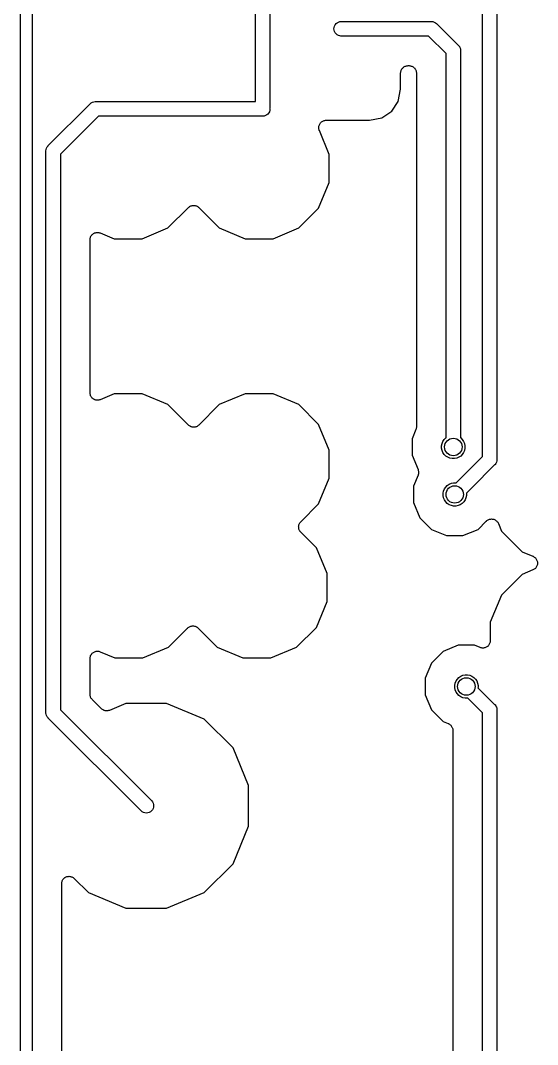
# Model space of a CAD drawing. Extents: x 0.4 to 11.3, y -7.9 to -0.4.
# Drawn here: x 3.261 to 3.611, y -2.699 to -2.006 of the extents above; entities that cross this region are included whole.
import ezdxf

# ---------------------------------------------------------------- set-up
doc = ezdxf.new("R2010")
doc.units = 0
doc.header["$MEASUREMENT"] = 0
doc.layers.add('BLACK', color=7, linetype='CONTINUOUS')

msp = doc.modelspace()

# ---------------------------------------------------------------- linework, layer by layer
at = {"layer": 'BLACK', "linetype": 'CONTINUOUS'}
for p, q in [((3.26919, -1.50191), (3.26919, -3.48759)), ((3.57382, -2.30111), (3.57382, -1.7107)), ((3.58366, -1.7089), (3.58366, -2.30291)), ((3.42028, -2.06105), (3.42028, -1.97146)), ((3.43012, -1.97326), (3.43012, -2.06573)), ((3.26132, -2.24655), (3.26132, -1.99825)), ((3.47423, -2.00906), (3.47485, -2.00831)), ((3.47485, -2.00831), (3.4756, -2.0077)), ((3.4756, -2.0077), (3.47645, -2.00724)), ((3.47645, -2.00724), (3.47738, -2.00696)), ((3.47738, -2.00696), (3.4781, -2.00689)), ((3.4781, -2.00689), (3.53913, -2.00689)), ((3.53913, -2.00689), (3.53937, -2.00687)), ((3.53937, -2.00687), (3.53961, -2.00689)), ((3.53961, -2.00689), (3.53961, -2.00689)), ((3.53961, -2.00689), (3.54033, -2.00696)), ((3.54033, -2.00696), (3.54126, -2.00724)), ((3.54126, -2.00724), (3.54212, -2.0077)), ((3.54212, -2.0077), (3.54287, -2.00831)), ((3.54287, -2.00831), (3.54302, -2.0085)), ((3.54302, -2.0085), (3.55744, -2.02292)), ((3.4734, -2.01181), (3.4735, -2.01085)), ((3.4735, -2.01278), (3.4734, -2.01181)), ((3.4735, -2.01085), (3.47378, -2.00992)), ((3.47378, -2.0137), (3.4735, -2.01278)), ((3.47378, -2.00992), (3.47423, -2.00906)), ((3.47423, -2.01456), (3.47378, -2.0137)), ((3.47485, -2.01531), (3.47423, -2.01456)), ((3.4756, -2.01592), (3.47485, -2.01531)), ((3.47645, -2.01638), (3.4756, -2.01592)), ((3.47738, -2.01666), (3.47645, -2.01638)), ((3.4781, -2.01673), (3.47738, -2.01666)), ((3.53733, -2.01673), (3.4781, -2.01673)), ((3.54921, -2.02861), (3.53733, -2.01673)), ((3.54921, -2.27773), (3.54921, -2.02861)), ((3.55744, -2.02292), (3.55763, -2.02308)), ((3.55763, -2.02308), (3.55778, -2.02327)), ((3.55778, -2.02327), (3.55825, -2.02383)), ((3.55825, -2.02383), (3.55865, -2.02459)), ((3.55865, -2.02459), (3.5587, -2.02468)), ((3.5587, -2.02468), (3.55898, -2.02561)), ((3.55898, -2.02561), (3.55905, -2.02633)), ((3.55905, -2.02633), (3.55905, -2.02633)), ((3.55905, -2.02633), (3.55908, -2.02657)), ((3.55908, -2.02657), (3.55905, -2.02682)), ((3.55905, -2.02682), (3.55905, -2.2885)), ((3.51852, -2.04166), (3.51857, -2.04119)), ((3.51852, -2.0417), (3.51852, -2.04166)), ((3.51852, -2.04173), (3.51852, -2.0417)), ((3.51852, -2.0417), (3.51852, -2.0417)), ((3.51852, -2.0417), (3.51852, -2.0417)), ((3.51852, -2.05266), (3.51852, -2.04173)), ((3.51857, -2.04119), (3.51862, -2.04073)), ((3.51862, -2.04073), (3.51863, -2.04071)), ((3.51863, -2.04069), (3.51877, -2.04024)), ((3.51863, -2.04071), (3.51863, -2.04069)), ((3.51877, -2.04024), (3.51891, -2.03979)), ((3.51891, -2.03979), (3.51892, -2.03978)), ((3.51892, -2.03978), (3.51893, -2.03976)), ((3.51893, -2.03976), (3.51915, -2.03935)), ((3.51915, -2.03935), (3.51938, -2.03894)), ((3.51938, -2.03894), (3.51939, -2.03892)), ((3.51939, -2.03892), (3.5194, -2.03891)), ((3.5194, -2.03891), (3.5197, -2.03855)), ((3.5197, -2.03855), (3.52, -2.03818)), ((3.52, -2.03818), (3.52001, -2.03817)), ((3.52001, -2.03817), (3.52002, -2.03816)), ((3.52002, -2.03816), (3.52039, -2.03787)), ((3.52039, -2.03787), (3.52075, -2.03757)), ((3.52075, -2.03757), (3.52077, -2.03756)), ((3.52077, -2.03756), (3.52078, -2.03755)), ((3.52078, -2.03755), (3.5212, -2.03733)), ((3.5212, -2.03733), (3.52162, -2.03711)), ((3.52162, -2.03711), (3.52163, -2.0371)), ((3.52163, -2.0371), (3.52165, -2.0371)), ((3.52165, -2.0371), (3.5221, -2.03696)), ((3.5221, -2.03696), (3.52255, -2.03683)), ((3.52255, -2.03683), (3.52257, -2.03683)), ((3.52257, -2.03683), (3.52258, -2.03682)), ((3.52258, -2.03682), (3.52305, -2.03678)), ((3.52305, -2.03678), (3.52352, -2.03673)), ((3.52352, -2.03673), (3.52421, -2.03673)), ((3.52421, -2.03673), (3.52425, -2.03673)), ((3.52425, -2.03673), (3.52425, -2.03673)), ((3.52425, -2.03673), (3.52425, -2.03673)), ((3.52425, -2.03673), (3.52428, -2.03673)), ((3.52428, -2.03673), (3.52475, -2.03679)), ((3.52475, -2.03679), (3.52522, -2.03683)), ((3.52522, -2.03683), (3.52523, -2.03684)), ((3.52523, -2.03684), (3.52525, -2.03684)), ((3.52525, -2.03684), (3.5257, -2.03698)), ((3.5257, -2.03698), (3.52615, -2.03712)), ((3.52615, -2.03712), (3.52617, -2.03713)), ((3.52617, -2.03713), (3.52618, -2.03714)), ((3.52618, -2.03714), (3.52659, -2.03736)), ((3.52659, -2.03736), (3.52701, -2.03759)), ((3.52701, -2.03759), (3.52702, -2.0376)), ((3.52702, -2.0376), (3.52704, -2.03761)), ((3.52704, -2.03761), (3.5274, -2.03791)), ((3.5274, -2.03791), (3.52776, -2.03821)), ((3.52776, -2.03821), (3.52777, -2.03822)), ((3.52777, -2.03822), (3.52778, -2.03823)), ((3.52778, -2.03823), (3.52808, -2.0386)), ((3.52808, -2.0386), (3.52838, -2.03897)), ((3.52838, -2.03897), (3.52839, -2.03898)), ((3.52839, -2.03898), (3.5284, -2.03899)), ((3.5284, -2.03899), (3.52861, -2.03941)), ((3.52861, -2.03941), (3.52883, -2.03983)), ((3.52883, -2.03983), (3.52884, -2.03984)), ((3.52884, -2.03984), (3.52885, -2.03986)), ((3.52885, -2.03986), (3.52898, -2.04031)), ((3.52898, -2.04031), (3.52912, -2.04076)), ((3.52912, -2.04076), (3.52912, -2.04078)), ((3.52912, -2.04078), (3.52912, -2.0408)), ((3.52912, -2.0408), (3.52917, -2.04126)), ((3.52917, -2.04126), (3.52921, -2.04173)), ((3.52921, -2.04173), (3.52921, -2.27503)), ((3.51687, -2.06095), (3.51852, -2.05266)), ((3.28016, -2.09084), (3.30833, -2.06267)), ((3.30833, -2.06267), (3.30848, -2.06248)), ((3.30848, -2.06248), (3.30867, -2.06232)), ((3.30867, -2.06232), (3.30923, -2.06186)), ((3.30867, -2.06232), (3.30867, -2.06232)), ((3.30923, -2.06186), (3.31009, -2.06141)), ((3.30923, -2.06186), (3.30923, -2.06186)), ((3.30923, -2.06186), (3.30923, -2.06186)), ((3.31009, -2.06141), (3.31101, -2.06113)), ((3.31101, -2.06113), (3.31174, -2.06105)), ((3.31174, -2.06105), (3.31198, -2.06103)), ((3.31174, -2.06105), (3.31174, -2.06105)), ((3.31198, -2.06103), (3.31222, -2.06105)), ((3.31222, -2.06105), (3.42028, -2.06105)), ((3.51245, -2.06757), (3.51687, -2.06095)), ((3.31402, -2.0709), (3.28839, -2.09653)), ((3.42496, -2.0709), (3.31402, -2.0709)), ((3.4252, -2.07092), (3.42496, -2.0709)), ((3.42616, -2.07083), (3.4252, -2.07092)), ((3.42709, -2.07054), (3.42616, -2.07083)), ((3.42794, -2.07009), (3.42709, -2.07054)), ((3.42869, -2.06947), (3.42794, -2.07009)), ((3.42931, -2.06872), (3.42869, -2.06947)), ((3.42977, -2.06787), (3.42931, -2.06872)), ((3.43005, -2.06694), (3.42977, -2.06787)), ((3.43012, -2.06622), (3.43005, -2.06694)), ((3.43012, -2.06573), (3.43014, -2.06598)), ((3.43014, -2.06598), (3.43012, -2.06622)), ((3.50584, -2.07199), (3.51245, -2.06757)), ((3.46314, -2.07858), (3.46319, -2.07811)), ((3.46319, -2.07811), (3.46324, -2.07763)), ((3.46324, -2.07762), (3.46325, -2.07761)), ((3.46324, -2.07763), (3.46324, -2.07762)), ((3.46325, -2.07761), (3.46339, -2.07716)), ((3.46339, -2.07716), (3.46353, -2.0767)), ((3.46353, -2.07669), (3.46354, -2.07668)), ((3.46353, -2.0767), (3.46353, -2.07669)), ((3.46354, -2.07668), (3.46377, -2.07626)), ((3.46377, -2.07626), (3.46399, -2.07584)), ((3.46399, -2.07584), (3.464, -2.07583)), ((3.464, -2.07583), (3.46401, -2.07582)), ((3.46401, -2.07582), (3.46431, -2.07546)), ((3.46431, -2.07546), (3.46461, -2.07509)), ((3.46461, -2.07509), (3.46462, -2.07508)), ((3.46462, -2.07508), (3.46463, -2.07507)), ((3.46463, -2.07507), (3.465, -2.07478)), ((3.465, -2.07478), (3.46537, -2.07447)), ((3.46537, -2.07447), (3.46538, -2.07447)), ((3.46538, -2.07447), (3.46539, -2.07446)), ((3.46539, -2.07446), (3.46581, -2.07424)), ((3.46581, -2.07424), (3.46623, -2.07402)), ((3.46623, -2.07402), (3.46624, -2.07401)), ((3.46624, -2.07401), (3.46626, -2.07401)), ((3.46626, -2.07401), (3.46671, -2.07387)), ((3.46671, -2.07387), (3.46717, -2.07373)), ((3.46717, -2.07373), (3.46718, -2.07373)), ((3.46718, -2.07373), (3.46719, -2.07373)), ((3.46719, -2.07373), (3.46767, -2.07369)), ((3.46767, -2.07369), (3.46814, -2.07364)), ((3.46814, -2.07364), (3.49754, -2.07364)), ((3.49754, -2.07364), (3.50584, -2.07199)), ((3.46314, -2.07859), (3.46314, -2.07858)), ((3.46314, -2.0786), (3.46314, -2.07859)), ((3.46318, -2.07908), (3.46314, -2.0786)), ((3.46322, -2.07955), (3.46318, -2.07908)), ((3.46323, -2.07956), (3.46322, -2.07955)), ((3.46323, -2.07958), (3.46323, -2.07956)), ((3.46336, -2.08003), (3.46323, -2.07958)), ((3.46349, -2.08049), (3.46336, -2.08003)), ((3.4635, -2.08051), (3.46349, -2.08049)), ((3.46352, -2.08055), (3.4635, -2.08051)), ((3.4635, -2.08051), (3.4635, -2.08051)), ((3.4635, -2.08051), (3.4635, -2.08051)), ((3.47026, -2.09682), (3.46352, -2.08055)), ((3.2789, -2.0926), (3.27935, -2.09174)), ((3.27935, -2.09174), (3.27997, -2.09099)), ((3.27997, -2.09099), (3.28016, -2.09084)), ((3.27852, -2.09449), (3.27854, -2.09425)), ((3.27854, -2.09473), (3.27852, -2.09449)), ((3.27854, -2.09425), (3.27861, -2.09352)), ((3.27854, -2.09425), (3.27854, -2.09425)), ((3.27854, -2.47417), (3.27854, -2.09473)), ((3.27861, -2.09352), (3.2789, -2.0926)), ((3.28839, -2.09653), (3.28839, -2.47237)), ((3.47026, -2.11572), (3.47026, -2.09682)), ((3.46303, -2.13318), (3.47026, -2.11572)), ((3.36108, -2.14654), (3.37493, -2.13269)), ((3.37493, -2.13269), (3.37495, -2.13267)), ((3.37495, -2.13267), (3.37496, -2.13267)), ((3.37496, -2.13266), (3.37498, -2.13264)), ((3.37496, -2.13267), (3.37496, -2.13266)), ((3.37498, -2.13264), (3.37535, -2.13235)), ((3.37535, -2.13235), (3.37571, -2.13205)), ((3.37571, -2.13205), (3.37573, -2.13204)), ((3.37573, -2.13204), (3.37574, -2.13203)), ((3.37574, -2.13203), (3.37616, -2.13182)), ((3.37616, -2.13182), (3.37658, -2.1316)), ((3.37658, -2.1316), (3.37659, -2.13159)), ((3.37659, -2.13159), (3.37661, -2.13158)), ((3.37661, -2.13158), (3.37706, -2.13145)), ((3.37706, -2.13145), (3.37751, -2.13132)), ((3.37751, -2.13132), (3.37753, -2.13132)), ((3.37753, -2.13132), (3.37755, -2.13131)), ((3.37755, -2.13131), (3.37802, -2.13127)), ((3.37802, -2.13127), (3.37848, -2.13123)), ((3.37848, -2.13123), (3.3785, -2.13123)), ((3.3785, -2.13123), (3.37852, -2.13123)), ((3.37852, -2.13123), (3.37898, -2.13128)), ((3.37898, -2.13128), (3.37945, -2.13132)), ((3.37945, -2.13132), (3.37947, -2.13133)), ((3.37947, -2.13133), (3.37949, -2.13133)), ((3.37949, -2.13133), (3.37994, -2.13147)), ((3.37994, -2.13147), (3.38039, -2.13161)), ((3.38039, -2.13161), (3.3804, -2.13162)), ((3.3804, -2.13162), (3.38042, -2.13162)), ((3.38042, -2.13162), (3.38084, -2.13185)), ((3.38084, -2.13185), (3.38125, -2.13207)), ((3.38125, -2.13207), (3.38126, -2.13208)), ((3.38126, -2.13208), (3.38128, -2.13209)), ((3.38128, -2.13209), (3.38164, -2.13239)), ((3.38164, -2.13239), (3.382, -2.13269)), ((3.382, -2.13269), (3.39585, -2.14654)), ((3.44966, -2.14654), (3.46303, -2.13318)), ((3.34362, -2.15377), (3.36108, -2.14654)), ((3.39585, -2.14654), (3.41331, -2.15377)), ((3.43221, -2.15377), (3.44966, -2.14654)), ((3.30839, -2.15442), (3.30844, -2.15394)), ((3.30844, -2.15394), (3.30849, -2.15347)), ((3.30849, -2.15346), (3.3085, -2.15345)), ((3.30849, -2.15347), (3.30849, -2.15346)), ((3.3085, -2.15345), (3.30864, -2.15299)), ((3.30864, -2.15299), (3.30878, -2.15254)), ((3.30878, -2.15254), (3.30879, -2.15253)), ((3.30879, -2.15252), (3.30902, -2.1521)), ((3.30879, -2.15253), (3.30879, -2.15252)), ((3.30902, -2.1521), (3.30925, -2.15168)), ((3.30925, -2.15167), (3.30926, -2.15166)), ((3.30925, -2.15168), (3.30925, -2.15167)), ((3.30926, -2.15166), (3.30956, -2.1513)), ((3.30956, -2.1513), (3.30987, -2.15093)), ((3.30987, -2.15093), (3.30988, -2.15092)), ((3.30988, -2.15092), (3.30989, -2.15091)), ((3.30989, -2.15091), (3.31026, -2.15061)), ((3.31026, -2.15061), (3.31063, -2.15032)), ((3.31063, -2.15032), (3.31064, -2.15031)), ((3.31064, -2.15031), (3.31065, -2.1503)), ((3.31065, -2.1503), (3.31107, -2.15008)), ((3.31107, -2.15008), (3.31149, -2.14986)), ((3.31149, -2.14986), (3.3115, -2.14986)), ((3.3115, -2.14986), (3.31151, -2.14985)), ((3.31151, -2.14985), (3.31197, -2.14972)), ((3.31197, -2.14972), (3.31242, -2.14958)), ((3.31242, -2.14958), (3.31244, -2.14958)), ((3.31244, -2.14958), (3.31245, -2.14957)), ((3.31245, -2.14957), (3.31292, -2.14953)), ((3.31292, -2.14953), (3.31339, -2.14949)), ((3.31339, -2.14949), (3.31341, -2.14949)), ((3.31341, -2.14949), (3.31342, -2.14949)), ((3.31342, -2.14949), (3.31389, -2.14953)), ((3.31389, -2.14953), (3.31437, -2.14958)), ((3.31437, -2.14958), (3.31438, -2.14959)), ((3.31438, -2.14959), (3.31439, -2.14959)), ((3.31439, -2.14959), (3.31484, -2.14973)), ((3.31484, -2.14973), (3.3153, -2.14987)), ((3.3153, -2.14987), (3.32473, -2.15377)), ((3.32473, -2.15377), (3.34362, -2.15377)), ((3.41331, -2.15377), (3.43221, -2.15377)), ((3.30839, -2.15444), (3.30839, -2.15442)), ((3.30839, -2.15449), (3.30839, -2.15444)), ((3.30839, -2.15444), (3.30839, -2.15444)), ((3.30839, -2.15444), (3.30839, -2.15444)), ((3.30839, -2.25806), (3.30839, -2.15449)), ((3.26132, -2.49486), (3.26132, -2.24655)), ((3.26132, -2.24655), (3.26132, -2.24655)), ((3.30843, -2.25853), (3.30839, -2.25806)), ((3.30848, -2.259), (3.30843, -2.25853)), ((3.30848, -2.25901), (3.30848, -2.259)), ((3.30848, -2.25903), (3.30848, -2.25901)), ((3.30862, -2.25948), (3.30848, -2.25903)), ((3.30875, -2.25994), (3.30862, -2.25948)), ((3.30876, -2.25995), (3.30875, -2.25994)), ((3.30876, -2.25996), (3.30876, -2.25995)), ((3.30899, -2.26038), (3.30876, -2.25996)), ((3.30921, -2.2608), (3.30899, -2.26038)), ((3.30921, -2.26081), (3.30921, -2.2608)), ((3.30922, -2.26082), (3.30921, -2.26081)), ((3.30952, -2.26119), (3.30922, -2.26082)), ((3.30982, -2.26156), (3.30952, -2.26119)), ((3.30983, -2.26157), (3.30982, -2.26156)), ((3.30984, -2.26158), (3.30983, -2.26157)), ((3.3102, -2.26188), (3.30984, -2.26158)), ((3.31057, -2.26219), (3.3102, -2.26188)), ((3.31058, -2.26219), (3.31057, -2.26219)), ((3.31059, -2.2622), (3.31058, -2.26219)), ((3.31101, -2.26243), (3.31059, -2.2622)), ((3.31142, -2.26266), (3.31101, -2.26243)), ((3.31144, -2.26266), (3.31142, -2.26266)), ((3.31145, -2.26267), (3.31144, -2.26266)), ((3.31191, -2.26281), (3.31145, -2.26267)), ((3.31235, -2.26295), (3.31191, -2.26281)), ((3.31237, -2.26295), (3.31235, -2.26295)), ((3.31238, -2.26295), (3.31237, -2.26295)), ((3.31286, -2.263), (3.31238, -2.26295)), ((3.31332, -2.26306), (3.31286, -2.263)), ((3.31334, -2.26305), (3.31332, -2.26306)), ((3.31335, -2.26306), (3.31334, -2.26305)), ((3.31382, -2.26301), (3.31335, -2.26306)), ((3.3143, -2.26297), (3.31382, -2.26301)), ((3.31431, -2.26297), (3.3143, -2.26297)), ((3.31432, -2.26297), (3.31431, -2.26297)), ((3.31477, -2.26284), (3.31432, -2.26297)), ((3.31523, -2.2627), (3.31477, -2.26284)), ((3.31526, -2.26269), (3.31523, -2.2627)), ((3.3153, -2.26268), (3.31526, -2.26269)), ((3.31526, -2.26269), (3.31526, -2.26269)), ((3.31526, -2.26269), (3.31526, -2.26269)), ((3.32473, -2.25877), (3.3153, -2.26268)), ((3.34362, -2.25877), (3.32473, -2.25877)), ((3.36108, -2.266), (3.34362, -2.25877)), ((3.41331, -2.25877), (3.39585, -2.266)), ((3.43221, -2.25877), (3.41331, -2.25877)), ((3.44966, -2.266), (3.43221, -2.25877)), ((3.37493, -2.27985), (3.36108, -2.266)), ((3.39585, -2.266), (3.382, -2.27985)), ((3.46303, -2.27936), (3.44966, -2.266)), ((3.52921, -2.27503), (3.52921, -2.27504)), ((3.52921, -2.27504), (3.52921, -2.28101)), ((3.54921, -2.2885), (3.54921, -2.27773)), ((3.54921, -2.27773), (3.54921, -2.27773)), ((3.37529, -2.28015), (3.37493, -2.27985)), ((3.37566, -2.28045), (3.37529, -2.28015)), ((3.37567, -2.28046), (3.37566, -2.28045)), ((3.37568, -2.28047), (3.37567, -2.28046)), ((3.3761, -2.28069), (3.37568, -2.28047)), ((3.37651, -2.28092), (3.3761, -2.28069)), ((3.37653, -2.28092), (3.37651, -2.28092)), ((3.37654, -2.28093), (3.37653, -2.28092)), ((3.37699, -2.28107), (3.37654, -2.28093)), ((3.37744, -2.28121), (3.37699, -2.28107)), ((3.37746, -2.28121), (3.37744, -2.28121)), ((3.37748, -2.28122), (3.37746, -2.28121)), ((3.37795, -2.28126), (3.37748, -2.28122)), ((3.37841, -2.28132), (3.37795, -2.28126)), ((3.37843, -2.28131), (3.37841, -2.28132)), ((3.37845, -2.28132), (3.37843, -2.28131)), ((3.37891, -2.28127), (3.37845, -2.28132)), ((3.37939, -2.28123), (3.37891, -2.28127)), ((3.3794, -2.28123), (3.37939, -2.28123)), ((3.37942, -2.28122), (3.3794, -2.28123)), ((3.37987, -2.28109), (3.37942, -2.28122)), ((3.38032, -2.28096), (3.37987, -2.28109)), ((3.38034, -2.28095), (3.38032, -2.28096)), ((3.38036, -2.28095), (3.38034, -2.28095)), ((3.38077, -2.28073), (3.38036, -2.28095)), ((3.38119, -2.28051), (3.38077, -2.28073)), ((3.3812, -2.2805), (3.38119, -2.28051)), ((3.38122, -2.28049), (3.3812, -2.2805)), ((3.38158, -2.28019), (3.38122, -2.28049)), ((3.38195, -2.2799), (3.38158, -2.28019)), ((3.38198, -2.27988), (3.38195, -2.2799)), ((3.382, -2.27985), (3.38198, -2.27987)), ((3.38198, -2.27987), (3.38198, -2.27988)), ((3.38198, -2.27988), (3.38198, -2.27988)), ((3.47026, -2.29682), (3.46303, -2.27936)), ((3.52883, -2.28293), (3.52626, -2.28914)), ((3.52896, -2.28249), (3.52883, -2.28293)), ((3.5291, -2.28205), (3.52896, -2.28249)), ((3.52911, -2.28202), (3.5291, -2.28205)), ((3.52912, -2.28199), (3.52911, -2.28202)), ((3.52916, -2.28154), (3.52912, -2.28199)), ((3.52921, -2.28108), (3.52916, -2.28154)), ((3.52921, -2.28101), (3.52921, -2.28102)), ((3.52921, -2.28102), (3.52921, -2.28102)), ((3.52921, -2.28102), (3.52921, -2.28102)), ((3.52921, -2.28102), (3.52921, -2.28108)), ((3.52626, -2.28914), (3.52626, -2.30022)), ((3.54626, -2.2939), (3.54656, -2.29238)), ((3.54656, -2.29238), (3.54716, -2.29095)), ((3.54716, -2.29095), (3.54802, -2.28966)), ((3.54802, -2.28966), (3.54911, -2.28856)), ((3.54911, -2.28856), (3.54921, -2.2885)), ((3.55905, -2.2885), (3.55915, -2.28856)), ((3.55915, -2.28856), (3.56025, -2.28966)), ((3.56025, -2.28966), (3.56111, -2.29095)), ((3.56111, -2.29095), (3.5617, -2.29238)), ((3.5617, -2.29238), (3.56201, -2.2939)), ((3.47026, -2.31572), (3.47026, -2.29682)), ((3.54626, -2.29546), (3.54626, -2.2939)), ((3.54656, -2.29698), (3.54626, -2.29546)), ((3.54716, -2.29841), (3.54656, -2.29698)), ((3.54802, -2.2997), (3.54716, -2.29841)), ((3.54911, -2.3008), (3.54802, -2.2997)), ((3.56025, -2.2997), (3.55915, -2.3008)), ((3.56111, -2.29841), (3.56025, -2.2997)), ((3.5617, -2.29698), (3.56111, -2.29841)), ((3.56201, -2.29546), (3.5617, -2.29698)), ((3.56201, -2.2939), (3.56201, -2.29546)), ((3.52626, -2.30022), (3.53031, -2.31)), ((3.5504, -2.30166), (3.54911, -2.3008)), ((3.55184, -2.30225), (3.5504, -2.30166)), ((3.55336, -2.30255), (3.55184, -2.30225)), ((3.55491, -2.30255), (3.55336, -2.30255)), ((3.55643, -2.30225), (3.55491, -2.30255)), ((3.55786, -2.30166), (3.55643, -2.30225)), ((3.55915, -2.3008), (3.55786, -2.30166)), ((3.55968, -2.31525), (3.57382, -2.30111)), ((3.58224, -2.30665), (3.58205, -2.3068)), ((3.58239, -2.30646), (3.58224, -2.30665)), ((3.58285, -2.3059), (3.58239, -2.30646)), ((3.58239, -2.30646), (3.58239, -2.30646)), ((3.58331, -2.30504), (3.58285, -2.3059)), ((3.58285, -2.3059), (3.58285, -2.3059)), ((3.58359, -2.30411), (3.58331, -2.30504)), ((3.58366, -2.30339), (3.58359, -2.30411)), ((3.58366, -2.30291), (3.58369, -2.30315)), ((3.58369, -2.30315), (3.58366, -2.30339)), ((3.58366, -2.30339), (3.58366, -2.30339)), ((3.53031, -2.31), (3.53032, -2.31002)), ((3.53044, -2.31338), (3.53031, -2.31383)), ((3.53032, -2.31002), (3.53032, -2.31002)), ((3.53032, -2.31002), (3.53032, -2.31002)), ((3.53032, -2.31002), (3.53034, -2.31007)), ((3.53034, -2.31007), (3.53046, -2.31051)), ((3.53058, -2.31295), (3.53044, -2.31338)), ((3.53046, -2.31051), (3.5306, -2.31095)), ((3.53059, -2.31292), (3.53058, -2.31295)), ((3.53064, -2.31244), (3.53059, -2.31289)), ((3.53059, -2.31289), (3.53059, -2.31292)), ((3.5306, -2.31095), (3.5306, -2.31098)), ((3.5306, -2.31098), (3.53061, -2.311)), ((3.53061, -2.311), (3.53065, -2.31147)), ((3.53069, -2.31198), (3.53064, -2.31244)), ((3.53065, -2.31147), (3.53069, -2.31192)), ((3.53069, -2.31192), (3.53069, -2.31195)), ((3.53069, -2.31195), (3.53069, -2.31198)), ((3.58205, -2.3068), (3.56664, -2.32221)), ((3.46303, -2.33318), (3.47026, -2.31572)), ((3.53031, -2.31383), (3.52724, -2.32123)), ((3.5501, -2.32066), (3.55139, -2.31979)), ((3.55139, -2.31979), (3.55282, -2.3192)), ((3.55282, -2.3192), (3.55434, -2.3189)), ((3.55434, -2.3189), (3.55589, -2.3189)), ((3.55589, -2.3189), (3.55601, -2.31892)), ((3.55601, -2.31892), (3.55968, -2.31525)), ((3.55968, -2.31525), (3.55968, -2.31525)), ((3.52724, -2.32123), (3.52724, -2.33232)), ((3.54724, -2.326), (3.54755, -2.32447)), ((3.54724, -2.32755), (3.54724, -2.326)), ((3.54755, -2.32447), (3.54814, -2.32304)), ((3.54814, -2.32304), (3.549, -2.32175)), ((3.549, -2.32175), (3.5501, -2.32066)), ((3.56664, -2.32221), (3.56297, -2.32588)), ((3.56297, -2.32588), (3.56299, -2.326)), ((3.56299, -2.326), (3.56299, -2.32755)), ((3.56664, -2.32221), (3.56664, -2.32221)), ((3.45097, -2.34523), (3.46303, -2.33318)), ((3.52724, -2.33232), (3.53149, -2.34256)), ((3.54755, -2.32907), (3.54724, -2.32755)), ((3.54814, -2.3305), (3.54755, -2.32907)), ((3.549, -2.33179), (3.54814, -2.3305)), ((3.5501, -2.33289), (3.549, -2.33179)), ((3.55139, -2.33375), (3.5501, -2.33289)), ((3.55282, -2.33434), (3.55139, -2.33375)), ((3.55434, -2.33465), (3.55282, -2.33434)), ((3.55741, -2.33434), (3.55589, -2.33465)), ((3.55885, -2.33375), (3.55741, -2.33434)), ((3.56014, -2.33289), (3.55885, -2.33375)), ((3.56123, -2.33179), (3.56014, -2.33289)), ((3.5621, -2.3305), (3.56123, -2.33179)), ((3.56269, -2.32907), (3.5621, -2.3305)), ((3.56299, -2.32755), (3.56269, -2.32907)), ((3.55589, -2.33465), (3.55434, -2.33465)), ((3.44951, -2.34871), (3.44956, -2.34825)), ((3.44956, -2.34825), (3.44961, -2.34778)), ((3.44961, -2.34774), (3.44975, -2.3473)), ((3.44961, -2.34776), (3.44961, -2.34774)), ((3.44961, -2.34778), (3.44961, -2.34776)), ((3.44975, -2.3473), (3.44989, -2.34684)), ((3.44989, -2.34684), (3.4499, -2.34683)), ((3.4499, -2.34683), (3.44991, -2.34681)), ((3.44991, -2.34681), (3.45013, -2.3464)), ((3.45013, -2.3464), (3.45035, -2.34598)), ((3.45035, -2.34598), (3.45036, -2.34597)), ((3.45036, -2.34597), (3.45037, -2.34596)), ((3.45037, -2.34596), (3.45068, -2.34559)), ((3.45068, -2.34559), (3.45097, -2.34523)), ((3.53149, -2.34256), (3.53933, -2.3504)), ((3.57091, -2.3504), (3.57648, -2.34483)), ((3.57648, -2.34483), (3.57651, -2.3448)), ((3.57651, -2.3448), (3.57653, -2.34478)), ((3.57651, -2.3448), (3.57651, -2.3448)), ((3.57651, -2.3448), (3.57651, -2.3448)), ((3.57653, -2.34478), (3.57691, -2.34448)), ((3.57691, -2.34448), (3.57727, -2.34419)), ((3.57727, -2.34419), (3.57728, -2.34418)), ((3.57728, -2.34418), (3.57729, -2.34417)), ((3.57729, -2.34417), (3.57772, -2.34395)), ((3.57772, -2.34395), (3.57813, -2.34373)), ((3.57813, -2.34373), (3.57815, -2.34373)), ((3.57815, -2.34373), (3.57816, -2.34372)), ((3.57816, -2.34372), (3.57861, -2.34359)), ((3.57861, -2.34359), (3.57907, -2.34346)), ((3.57907, -2.34346), (3.57908, -2.34346)), ((3.57908, -2.34346), (3.57909, -2.34345)), ((3.57909, -2.34345), (3.57956, -2.34341)), ((3.57956, -2.34341), (3.58004, -2.34337)), ((3.58004, -2.34337), (3.58005, -2.34337)), ((3.58005, -2.34337), (3.58007, -2.34337)), ((3.58007, -2.34337), (3.58054, -2.34342)), ((3.58054, -2.34342), (3.58101, -2.34347)), ((3.58101, -2.34347), (3.58102, -2.34347)), ((3.58102, -2.34347), (3.58104, -2.34347)), ((3.58104, -2.34347), (3.58149, -2.34361)), ((3.58149, -2.34361), (3.58194, -2.34375)), ((3.58194, -2.34375), (3.58196, -2.34376)), ((3.58196, -2.34376), (3.58197, -2.34376)), ((3.58197, -2.34376), (3.58238, -2.34399)), ((3.58238, -2.34399), (3.5828, -2.34422)), ((3.5828, -2.34422), (3.58281, -2.34422)), ((3.58281, -2.34422), (3.58283, -2.34423)), ((3.58283, -2.34423), (3.58319, -2.34453)), ((3.58319, -2.34453), (3.58356, -2.34484)), ((3.58356, -2.34484), (3.58356, -2.34485)), ((3.58356, -2.34485), (3.58357, -2.34486)), ((3.58357, -2.34486), (3.58388, -2.34523)), ((3.58388, -2.34523), (3.58417, -2.34559)), ((3.58417, -2.34559), (3.58418, -2.3456)), ((3.58418, -2.3456), (3.58419, -2.34561)), ((3.58419, -2.34561), (3.58441, -2.34603)), ((3.58441, -2.34603), (3.58463, -2.34645)), ((3.58463, -2.34645), (3.58675, -2.35155)), ((3.44951, -2.34873), (3.44951, -2.34871)), ((3.44951, -2.34875), (3.44951, -2.34873)), ((3.44955, -2.34921), (3.44951, -2.34875)), ((3.44959, -2.34969), (3.44955, -2.34921)), ((3.4496, -2.3497), (3.44959, -2.34969)), ((3.4496, -2.34972), (3.4496, -2.3497)), ((3.44973, -2.35017), (3.4496, -2.34972)), ((3.44987, -2.35062), (3.44973, -2.35017)), ((3.44987, -2.35064), (3.44987, -2.35062)), ((3.44988, -2.35066), (3.44987, -2.35064)), ((3.4501, -2.35107), (3.44988, -2.35066)), ((3.45031, -2.35149), (3.4501, -2.35107)), ((3.45033, -2.3515), (3.45031, -2.35149)), ((3.45033, -2.35152), (3.45033, -2.3515)), ((3.45063, -2.35188), (3.45033, -2.35152)), ((3.45092, -2.35225), (3.45063, -2.35188)), ((3.45095, -2.35228), (3.45092, -2.35225)), ((3.45097, -2.3523), (3.45095, -2.35228)), ((3.45095, -2.35228), (3.45095, -2.35228)), ((3.45095, -2.35228), (3.45095, -2.35228)), ((3.46153, -2.36286), (3.45097, -2.3523)), ((3.53933, -2.3504), (3.54957, -2.35465)), ((3.54957, -2.35465), (3.56066, -2.35465)), ((3.56066, -2.35465), (3.57091, -2.3504)), ((3.58675, -2.35155), (3.60081, -2.36562)), ((3.46876, -2.38032), (3.46153, -2.36286)), ((3.60081, -2.36562), (3.60804, -2.36861)), ((3.60804, -2.36861), (3.60808, -2.36863)), ((3.60808, -2.36863), (3.60808, -2.36863)), ((3.60808, -2.36863), (3.60808, -2.36863)), ((3.60808, -2.36863), (3.6081, -2.36864)), ((3.6081, -2.36864), (3.60852, -2.36887)), ((3.60852, -2.36887), (3.60894, -2.3691)), ((3.60894, -2.3691), (3.60895, -2.3691)), ((3.60895, -2.3691), (3.60895, -2.36911)), ((3.60895, -2.36911), (3.60932, -2.36941)), ((3.60932, -2.36941), (3.60969, -2.36972)), ((3.60969, -2.36972), (3.60969, -2.36973)), ((3.60969, -2.36973), (3.6097, -2.36974)), ((3.6097, -2.36974), (3.61, -2.37011)), ((3.61, -2.37011), (3.6103, -2.37048)), ((3.6105, -2.3756), (3.61027, -2.37602)), ((3.6103, -2.37048), (3.61031, -2.37049)), ((3.61031, -2.37049), (3.61031, -2.3705)), ((3.61031, -2.3705), (3.61053, -2.37092)), ((3.61073, -2.37517), (3.6105, -2.3756)), ((3.61053, -2.37092), (3.61076, -2.37135)), ((3.61074, -2.37516), (3.61073, -2.37517)), ((3.61073, -2.37517), (3.61073, -2.37517)), ((3.61088, -2.3747), (3.61074, -2.37516)), ((3.61076, -2.37135), (3.61076, -2.37136)), ((3.61076, -2.37136), (3.61076, -2.37136)), ((3.61076, -2.37136), (3.61089, -2.37182)), ((3.61102, -2.37424), (3.61088, -2.3747)), ((3.61089, -2.37182), (3.61103, -2.37228)), ((3.61107, -2.37374), (3.61102, -2.37423)), ((3.61102, -2.37423), (3.61102, -2.37423)), ((3.61102, -2.37423), (3.61102, -2.37424)), ((3.61103, -2.37228), (3.61103, -2.37229)), ((3.61103, -2.37229), (3.61104, -2.3723)), ((3.61104, -2.3723), (3.61108, -2.37277)), ((3.61112, -2.37327), (3.61107, -2.37374)), ((3.61108, -2.37277), (3.61112, -2.37325)), ((3.61112, -2.37325), (3.61112, -2.37326)), ((3.61112, -2.37326), (3.61112, -2.37327)), ((3.46876, -2.39921), (3.46876, -2.38032)), ((3.60081, -2.38084), (3.58675, -2.39491)), ((3.60804, -2.37785), (3.60081, -2.38084)), ((3.60846, -2.37762), (3.60804, -2.37785)), ((3.60888, -2.3774), (3.60846, -2.37762)), ((3.60889, -2.37739), (3.60888, -2.3774)), ((3.6089, -2.37739), (3.60889, -2.37739)), ((3.60926, -2.37709), (3.6089, -2.37739)), ((3.60964, -2.37678), (3.60926, -2.37709)), ((3.60965, -2.37678), (3.60964, -2.37678)), ((3.60996, -2.3764), (3.60965, -2.37677)), ((3.60965, -2.37677), (3.60965, -2.37678)), ((3.61026, -2.37603), (3.60996, -2.3764)), ((3.61027, -2.37602), (3.61026, -2.37603)), ((3.61027, -2.37602), (3.61027, -2.37602)), ((3.58675, -2.39491), (3.57913, -2.41328)), ((3.46153, -2.41667), (3.46876, -2.39921)), ((3.36155, -2.43003), (3.37442, -2.41717)), ((3.37442, -2.41717), (3.37444, -2.41714)), ((3.37444, -2.41714), (3.37447, -2.41712)), ((3.37444, -2.41714), (3.37444, -2.41714)), ((3.37444, -2.41714), (3.37444, -2.41714)), ((3.37447, -2.41712), (3.37484, -2.41682)), ((3.37484, -2.41682), (3.3752, -2.41653)), ((3.3752, -2.41653), (3.37522, -2.41652)), ((3.37522, -2.41652), (3.37523, -2.41651)), ((3.37523, -2.41651), (3.37565, -2.41629)), ((3.37565, -2.41629), (3.37606, -2.41607)), ((3.37606, -2.41607), (3.37608, -2.41607)), ((3.37608, -2.41607), (3.3761, -2.41606)), ((3.3761, -2.41606), (3.37655, -2.41593)), ((3.37655, -2.41593), (3.377, -2.41579)), ((3.377, -2.41579), (3.37702, -2.41579)), ((3.37702, -2.41579), (3.37703, -2.41579)), ((3.37703, -2.41579), (3.3775, -2.41575)), ((3.3775, -2.41575), (3.37797, -2.4157)), ((3.37797, -2.4157), (3.37799, -2.4157)), ((3.37799, -2.4157), (3.37801, -2.4157)), ((3.37801, -2.4157), (3.37847, -2.41575)), ((3.37847, -2.41575), (3.37894, -2.4158)), ((3.37894, -2.4158), (3.37896, -2.41581)), ((3.37896, -2.41581), (3.37898, -2.41581)), ((3.37898, -2.41581), (3.37943, -2.41595)), ((3.37943, -2.41595), (3.37987, -2.41609)), ((3.37987, -2.41609), (3.37989, -2.4161)), ((3.37989, -2.4161), (3.37991, -2.4161)), ((3.37991, -2.4161), (3.38032, -2.41633)), ((3.38032, -2.41633), (3.38073, -2.41655)), ((3.38073, -2.41655), (3.38075, -2.41656)), ((3.38075, -2.41656), (3.38076, -2.41657)), ((3.38076, -2.41657), (3.38112, -2.41687)), ((3.38112, -2.41687), (3.38149, -2.41717)), ((3.38149, -2.41717), (3.39435, -2.43003)), ((3.44817, -2.43003), (3.46153, -2.41667)), ((3.57913, -2.41328), (3.57913, -2.42573)), ((3.34409, -2.43726), (3.36155, -2.43003)), ((3.39435, -2.43003), (3.41181, -2.43726)), ((3.43071, -2.43726), (3.44817, -2.43003)), ((3.55745, -2.42882), (3.5472, -2.43306)), ((3.56854, -2.42882), (3.55745, -2.42882)), ((3.57222, -2.43034), (3.56854, -2.42882)), ((3.57268, -2.43048), (3.57222, -2.43034)), ((3.57313, -2.43062), (3.57268, -2.43048)), ((3.57314, -2.43062), (3.57313, -2.43062)), ((3.57315, -2.43063), (3.57314, -2.43062)), ((3.57363, -2.43068), (3.57315, -2.43063)), ((3.5741, -2.43073), (3.57363, -2.43068)), ((3.57411, -2.43072), (3.5741, -2.43073)), ((3.57413, -2.43073), (3.57411, -2.43072)), ((3.5746, -2.43068), (3.57413, -2.43073)), ((3.57507, -2.43064), (3.5746, -2.43068)), ((3.57508, -2.43063), (3.57507, -2.43064)), ((3.5751, -2.43063), (3.57508, -2.43063)), ((3.57555, -2.43049), (3.5751, -2.43063)), ((3.57601, -2.43036), (3.57555, -2.43049)), ((3.57602, -2.43036), (3.57601, -2.43036)), ((3.57603, -2.43035), (3.57602, -2.43036)), ((3.57645, -2.43013), (3.57603, -2.43035)), ((3.57687, -2.42991), (3.57645, -2.43013)), ((3.57688, -2.4299), (3.57687, -2.42991)), ((3.57689, -2.42989), (3.57688, -2.4299)), ((3.57726, -2.42959), (3.57689, -2.42989)), ((3.57763, -2.4293), (3.57726, -2.42959)), ((3.57764, -2.42929), (3.57763, -2.4293)), ((3.57765, -2.42928), (3.57764, -2.42929)), ((3.57796, -2.42891), (3.57765, -2.42928)), ((3.57826, -2.42855), (3.57796, -2.42891)), ((3.57827, -2.42854), (3.57826, -2.42855)), ((3.5785, -2.42811), (3.57827, -2.42853)), ((3.57827, -2.42853), (3.57827, -2.42854)), ((3.57873, -2.4277), (3.5785, -2.42811)), ((3.57874, -2.42767), (3.57873, -2.42768)), ((3.57873, -2.42768), (3.57873, -2.4277)), ((3.57888, -2.42722), (3.57874, -2.42767)), ((3.57902, -2.42676), (3.57888, -2.42722)), ((3.57903, -2.42675), (3.57902, -2.42676)), ((3.57908, -2.42627), (3.57903, -2.42674)), ((3.57903, -2.42674), (3.57903, -2.42675)), ((3.57913, -2.4258), (3.57908, -2.42627)), ((3.57913, -2.42573), (3.57913, -2.42577)), ((3.57913, -2.42577), (3.57913, -2.42577)), ((3.57913, -2.42577), (3.57913, -2.42577)), ((3.57913, -2.42577), (3.57913, -2.4258)), ((3.30839, -2.43771), (3.30844, -2.43724)), ((3.30839, -2.43774), (3.30839, -2.43771)), ((3.30839, -2.43778), (3.30839, -2.43774)), ((3.30839, -2.43774), (3.30839, -2.43774)), ((3.30839, -2.43774), (3.30839, -2.43774)), ((3.30839, -2.46202), (3.30839, -2.43778)), ((3.30844, -2.43724), (3.30849, -2.43677)), ((3.30849, -2.43676), (3.3085, -2.43674)), ((3.30849, -2.43677), (3.30849, -2.43676)), ((3.3085, -2.43674), (3.30864, -2.43629)), ((3.30864, -2.43629), (3.30878, -2.43584)), ((3.30878, -2.43584), (3.30879, -2.43583)), ((3.30879, -2.43581), (3.30902, -2.4354)), ((3.30879, -2.43583), (3.30879, -2.43581)), ((3.30902, -2.4354), (3.30925, -2.43498)), ((3.30925, -2.43497), (3.30926, -2.43496)), ((3.30925, -2.43498), (3.30925, -2.43497)), ((3.30926, -2.43496), (3.30956, -2.4346)), ((3.30956, -2.4346), (3.30987, -2.43423)), ((3.30987, -2.43423), (3.30988, -2.43422)), ((3.30988, -2.43422), (3.30989, -2.43421)), ((3.30989, -2.43421), (3.31026, -2.43391)), ((3.31026, -2.43391), (3.31063, -2.43361)), ((3.31063, -2.43361), (3.31064, -2.43361)), ((3.31064, -2.43361), (3.31065, -2.4336)), ((3.31065, -2.4336), (3.31107, -2.43338)), ((3.31107, -2.43338), (3.31149, -2.43316)), ((3.31149, -2.43316), (3.3115, -2.43315)), ((3.3115, -2.43315), (3.31151, -2.43315)), ((3.31151, -2.43315), (3.31197, -2.43301)), ((3.31197, -2.43301), (3.31242, -2.43288)), ((3.31242, -2.43288), (3.31244, -2.43288)), ((3.31244, -2.43288), (3.31245, -2.43287)), ((3.31245, -2.43287), (3.31292, -2.43283)), ((3.31292, -2.43283), (3.31339, -2.43278)), ((3.31339, -2.43278), (3.31341, -2.43278)), ((3.31341, -2.43278), (3.31342, -2.43278)), ((3.31342, -2.43278), (3.31389, -2.43283)), ((3.31389, -2.43283), (3.31437, -2.43288)), ((3.31437, -2.43288), (3.31438, -2.43288)), ((3.31438, -2.43288), (3.31439, -2.43289)), ((3.31439, -2.43289), (3.31484, -2.43303)), ((3.31484, -2.43303), (3.3153, -2.43316)), ((3.3153, -2.43316), (3.3252, -2.43726)), ((3.3252, -2.43726), (3.34409, -2.43726)), ((3.41181, -2.43726), (3.43071, -2.43726)), ((3.5472, -2.43306), (3.53936, -2.4409)), ((3.53936, -2.4409), (3.53512, -2.45115)), ((3.53512, -2.45115), (3.53512, -2.46224)), ((3.55601, -2.45296), (3.55688, -2.45167)), ((3.55688, -2.45167), (3.55797, -2.45058)), ((3.55797, -2.45058), (3.55926, -2.44972)), ((3.55926, -2.44972), (3.5607, -2.44912)), ((3.5607, -2.44912), (3.56222, -2.44882)), ((3.56222, -2.44882), (3.56377, -2.44882)), ((3.56377, -2.44882), (3.56529, -2.44912)), ((3.56529, -2.44912), (3.56672, -2.44972)), ((3.56672, -2.44972), (3.56801, -2.45058)), ((3.56801, -2.45058), (3.56911, -2.45167)), ((3.56911, -2.45167), (3.56997, -2.45296)), ((3.55512, -2.45592), (3.55542, -2.4544)), ((3.55512, -2.45747), (3.55512, -2.45592)), ((3.55542, -2.45899), (3.55512, -2.45747)), ((3.55542, -2.4544), (3.55601, -2.45296)), ((3.55601, -2.46042), (3.55542, -2.45899)), ((3.56997, -2.45296), (3.57056, -2.4544)), ((3.57056, -2.4544), (3.57087, -2.45592)), ((3.57087, -2.45747), (3.57084, -2.45758)), ((3.57084, -2.45758), (3.58205, -2.46879)), ((3.57087, -2.45592), (3.57087, -2.45747)), ((3.30843, -2.46247), (3.30839, -2.46202)), ((3.30847, -2.46294), (3.30843, -2.46247)), ((3.30848, -2.46296), (3.30847, -2.46294)), ((3.30848, -2.46299), (3.30848, -2.46296)), ((3.30861, -2.46343), (3.30848, -2.46299)), ((3.30874, -2.46387), (3.30861, -2.46343)), ((3.30876, -2.4639), (3.30874, -2.46387)), ((3.30876, -2.46392), (3.30876, -2.4639)), ((3.30898, -2.46433), (3.30876, -2.46392)), ((3.30919, -2.46474), (3.30898, -2.46433)), ((3.30921, -2.46476), (3.30919, -2.46474)), ((3.30922, -2.46478), (3.30921, -2.46476)), ((3.30951, -2.46514), (3.30922, -2.46478)), ((3.3098, -2.4655), (3.30951, -2.46514)), ((3.30984, -2.46554), (3.3098, -2.4655)), ((3.30985, -2.46555), (3.30984, -2.46554)), ((3.30984, -2.46554), (3.30984, -2.46554)), ((3.30984, -2.46554), (3.30984, -2.46554)), ((3.31604, -2.47174), (3.30985, -2.46555)), ((3.53512, -2.46224), (3.53936, -2.47248)), ((3.55688, -2.46171), (3.55601, -2.46042)), ((3.55797, -2.46281), (3.55688, -2.46171)), ((3.55926, -2.46367), (3.55797, -2.46281)), ((3.5607, -2.46426), (3.55926, -2.46367)), ((3.56222, -2.46457), (3.5607, -2.46426)), ((3.56377, -2.46457), (3.56222, -2.46457)), ((3.56388, -2.46454), (3.56377, -2.46457)), ((3.57382, -2.47448), (3.56388, -2.46454)), ((3.28839, -2.47237), (3.35011, -2.53409)), ((3.3164, -2.47204), (3.31604, -2.47174)), ((3.31676, -2.47234), (3.3164, -2.47204)), ((3.31678, -2.47235), (3.31676, -2.47234)), ((3.3168, -2.47236), (3.31678, -2.47235)), ((3.31721, -2.47258), (3.3168, -2.47236)), ((3.31762, -2.47281), (3.31721, -2.47258)), ((3.31764, -2.47281), (3.31762, -2.47281)), ((3.31766, -2.47282), (3.31764, -2.47281)), ((3.31811, -2.47296), (3.31766, -2.47282)), ((3.31855, -2.4731), (3.31811, -2.47296)), ((3.32143, -2.47285), (3.32098, -2.47298)), ((3.32147, -2.47284), (3.32143, -2.47285)), ((3.32149, -2.47283), (3.32147, -2.47284)), ((3.32147, -2.47284), (3.32147, -2.47284)), ((3.32147, -2.47284), (3.32147, -2.47284)), ((3.33269, -2.46819), (3.32149, -2.47283)), ((3.36022, -2.46819), (3.33269, -2.46819)), ((3.38566, -2.47873), (3.36022, -2.46819)), ((3.53936, -2.47248), (3.5472, -2.48032)), ((3.58205, -2.46879), (3.58224, -2.46894)), ((3.58224, -2.46894), (3.58239, -2.46913)), ((3.58239, -2.46913), (3.58285, -2.46969)), ((3.58285, -2.46969), (3.58325, -2.47043)), ((3.58325, -2.47043), (3.58331, -2.47055)), ((3.58331, -2.47055), (3.58359, -2.47148)), ((3.58359, -2.47148), (3.58366, -2.4722)), ((3.58366, -2.4722), (3.58366, -2.4722)), ((3.58366, -2.4722), (3.58369, -2.47244)), ((3.58369, -2.47244), (3.58366, -2.47268)), ((3.58366, -2.47268), (3.58366, -2.76962)), ((3.27852, -2.47441), (3.27854, -2.47417)), ((3.27854, -2.47465), (3.27852, -2.47441)), ((3.27858, -2.47504), (3.27854, -2.47465)), ((3.27861, -2.47537), (3.27858, -2.47504)), ((3.2789, -2.4763), (3.27861, -2.47537)), ((3.27935, -2.47716), (3.2789, -2.4763)), ((3.27974, -2.47763), (3.27935, -2.47716)), ((3.27997, -2.47791), (3.27974, -2.47763)), ((3.28016, -2.47806), (3.27997, -2.47791)), ((3.34315, -2.54105), (3.28016, -2.47806)), ((3.31857, -2.4731), (3.31855, -2.4731)), ((3.31859, -2.47311), (3.31857, -2.4731)), ((3.31906, -2.47316), (3.31859, -2.47311)), ((3.31952, -2.47321), (3.31906, -2.47316)), ((3.31954, -2.47321), (3.31952, -2.47321)), ((3.31956, -2.47321), (3.31954, -2.47321)), ((3.32002, -2.47316), (3.31956, -2.47321)), ((3.32049, -2.47312), (3.32002, -2.47316)), ((3.32051, -2.47312), (3.32049, -2.47312)), ((3.32053, -2.47312), (3.32051, -2.47312)), ((3.32098, -2.47298), (3.32053, -2.47312)), ((3.40513, -2.4982), (3.38566, -2.47873)), ((3.57382, -2.77141), (3.57382, -2.47448)), ((3.5472, -2.48032), (3.55073, -2.48179)), ((3.55073, -2.48179), (3.55076, -2.4818)), ((3.55076, -2.4818), (3.55076, -2.4818)), ((3.55076, -2.4818), (3.55076, -2.4818)), ((3.55076, -2.4818), (3.5508, -2.48181)), ((3.5508, -2.48181), (3.55121, -2.48204)), ((3.55121, -2.48204), (3.55161, -2.48226)), ((3.55161, -2.48226), (3.55163, -2.48227)), ((3.55163, -2.48227), (3.55165, -2.48228)), ((3.55165, -2.48228), (3.55201, -2.48258)), ((3.55201, -2.48258), (3.55237, -2.48288)), ((3.55237, -2.48288), (3.55238, -2.4829)), ((3.55238, -2.4829), (3.5524, -2.48291)), ((3.5524, -2.48291), (3.55269, -2.48327)), ((3.55269, -2.48327), (3.55298, -2.48364)), ((3.55298, -2.48364), (3.55299, -2.48366)), ((3.55299, -2.48366), (3.55301, -2.48367)), ((3.55301, -2.48367), (3.55322, -2.48409)), ((3.55322, -2.48409), (3.55344, -2.4845)), ((3.55344, -2.4845), (3.55345, -2.48452)), ((3.55345, -2.48452), (3.55346, -2.48454)), ((3.55346, -2.48454), (3.55359, -2.48499)), ((3.55359, -2.48499), (3.55372, -2.48543)), ((3.55372, -2.48543), (3.55373, -2.48546)), ((3.55373, -2.48546), (3.55373, -2.48548)), ((3.55373, -2.48548), (3.55377, -2.48594)), ((3.55377, -2.48594), (3.55382, -2.4864)), ((3.55382, -2.4864), (3.55382, -2.76871)), ((3.26132, -2.74316), (3.26132, -2.49486)), ((3.26132, -2.49486), (3.26132, -2.49486)), ((3.41567, -2.52363), (3.40513, -2.4982)), ((3.41567, -2.55117), (3.41567, -2.52363)), ((3.35011, -2.53409), (3.35057, -2.53465)), ((3.35057, -2.53465), (3.35103, -2.53551)), ((3.34371, -2.54151), (3.34315, -2.54105)), ((3.34456, -2.54197), (3.34371, -2.54151)), ((3.34549, -2.54225), (3.34456, -2.54197)), ((3.34835, -2.54197), (3.34742, -2.54225)), ((3.3492, -2.54151), (3.34835, -2.54197)), ((3.34995, -2.5409), (3.3492, -2.54151)), ((3.35057, -2.54015), (3.34995, -2.5409)), ((3.35103, -2.53929), (3.35057, -2.54015)), ((3.35103, -2.53551), (3.35131, -2.53644)), ((3.35131, -2.53837), (3.35103, -2.53929)), ((3.35131, -2.53644), (3.3514, -2.5374)), ((3.3514, -2.5374), (3.35131, -2.53837)), ((3.34646, -2.54235), (3.34549, -2.54225)), ((3.34742, -2.54225), (3.34646, -2.54235)), ((3.40513, -2.57661), (3.41567, -2.55117)), ((3.38566, -2.59608), (3.40513, -2.57661)), ((3.28919, -2.59002), (3.28925, -2.58954)), ((3.28919, -2.59004), (3.28919, -2.59002)), ((3.28919, -2.59009), (3.28919, -2.59004)), ((3.28919, -2.59004), (3.28919, -2.59004)), ((3.28919, -2.59004), (3.28919, -2.59004)), ((3.28919, -2.7387), (3.28919, -2.59009)), ((3.28925, -2.58954), (3.2893, -2.58907)), ((3.2893, -2.58905), (3.28945, -2.58859)), ((3.2893, -2.58906), (3.2893, -2.58905)), ((3.2893, -2.58907), (3.2893, -2.58906)), ((3.28945, -2.58859), (3.28959, -2.58814)), ((3.28959, -2.58814), (3.2896, -2.58813)), ((3.2896, -2.58812), (3.28983, -2.5877)), ((3.2896, -2.58813), (3.2896, -2.58812)), ((3.28983, -2.5877), (3.29006, -2.58728)), ((3.29006, -2.58728), (3.29006, -2.58727)), ((3.29006, -2.58727), (3.29007, -2.58727)), ((3.29007, -2.58727), (3.29037, -2.5869)), ((3.29037, -2.5869), (3.29068, -2.58653)), ((3.29068, -2.58653), (3.29069, -2.58653)), ((3.29069, -2.58653), (3.2907, -2.58652)), ((3.2907, -2.58652), (3.29107, -2.58622)), ((3.29107, -2.58622), (3.29144, -2.58592)), ((3.29144, -2.58592), (3.29145, -2.58591)), ((3.29145, -2.58591), (3.29146, -2.58591)), ((3.29146, -2.58591), (3.29188, -2.58569)), ((3.29188, -2.58569), (3.2923, -2.58546)), ((3.2923, -2.58546), (3.29231, -2.58546)), ((3.29231, -2.58546), (3.29232, -2.58546)), ((3.29232, -2.58546), (3.29278, -2.58532)), ((3.29278, -2.58532), (3.29324, -2.58518)), ((3.29324, -2.58518), (3.29325, -2.58518)), ((3.29325, -2.58518), (3.29326, -2.58518)), ((3.29326, -2.58518), (3.29374, -2.58514)), ((3.29374, -2.58514), (3.29421, -2.58509)), ((3.29421, -2.58509), (3.29422, -2.58509)), ((3.29422, -2.58509), (3.29423, -2.58509)), ((3.29423, -2.58509), (3.2947, -2.58514)), ((3.2947, -2.58514), (3.29518, -2.58519)), ((3.29518, -2.58519), (3.29519, -2.58519)), ((3.29519, -2.58519), (3.2952, -2.58519)), ((3.2952, -2.58519), (3.29566, -2.58534)), ((3.29566, -2.58534), (3.29612, -2.58548)), ((3.29612, -2.58548), (3.29612, -2.58548)), ((3.29612, -2.58548), (3.29613, -2.58548)), ((3.29613, -2.58548), (3.29656, -2.58571)), ((3.29656, -2.58571), (3.29698, -2.58594)), ((3.29698, -2.58594), (3.29698, -2.58594)), ((3.29698, -2.58594), (3.29699, -2.58595)), ((3.29699, -2.58595), (3.29736, -2.58625)), ((3.29736, -2.58625), (3.29773, -2.58656)), ((3.29773, -2.58656), (3.30725, -2.59608)), ((3.30725, -2.59608), (3.33269, -2.60661)), ((3.36022, -2.60661), (3.38566, -2.59608)), ((3.33269, -2.60661), (3.36022, -2.60661))]:
    msp.add_line(p, q, dxfattribs=at)
at = {"layer": 'BLACK'}
for centre in [(3.55413, -2.29468), (3.55512, -2.32677), (3.56299, -2.45669)]:
    msp.add_circle(centre, 0.00591, dxfattribs=at)

doc.saveas('drawing.dxf')
